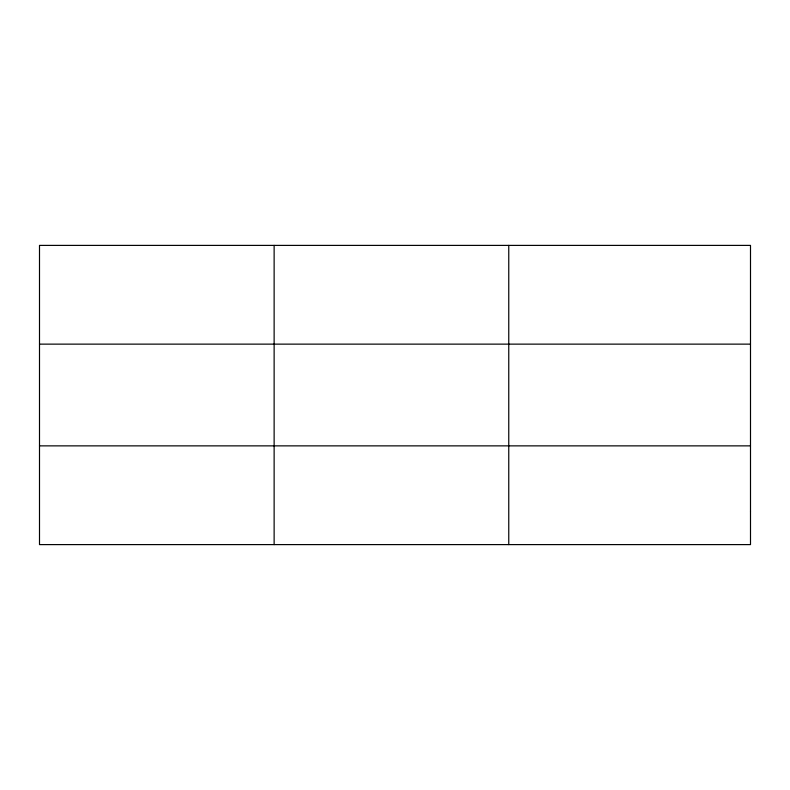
<?xml version="1.0" encoding="UTF-8"?>
<svg xmlns="http://www.w3.org/2000/svg" width="790" height="790" viewBox="0 0 790 790"><rect width="100%" height="100%" fill="white"/><g stroke="black" fill="none" stroke-linecap="round" stroke-linejoin="round"><path stroke-width="1.19" d="M274.13 544.606L274.13 245.394M508.76 544.606L508.76 245.394M39.5 344.134L750.5 344.134M39.5 445.866L750.5 445.866M750.5 511.693L750.5 544.606L39.5 544.606L39.5 245.394L750.5 245.394L750.5 511.693"/></g></svg>
